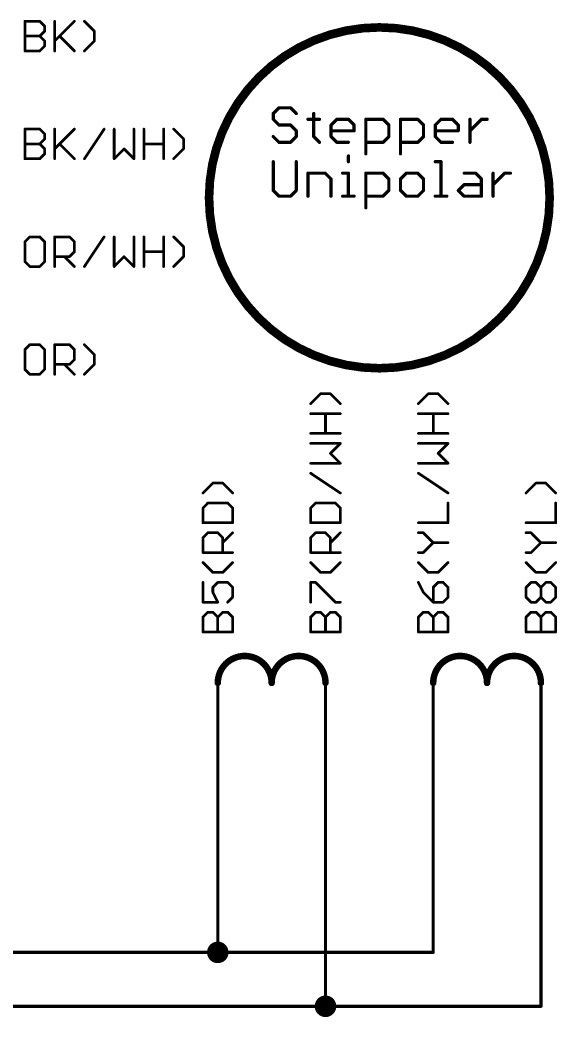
# Model space of a CAD drawing. Extents: x 0 to 387, y 0 to 260.
# Drawn here: x 219.27 to 244.6, y 113.79 to 160.78 of the extents above; entities that cross this region are included whole.
import ezdxf

# ---------------------------------------------------------------- set-up
doc = ezdxf.new("R2010")
doc.units = 0
for name, color, linetype in [('91', 94, 'CONTINUOUS'), ('94', 14, 'CONTINUOUS'), ('95', 251, 'CONTINUOUS')]:
    doc.layers.add(name, color=color, linetype=linetype)

msp = doc.modelspace()

# ---------------------------------------------------------------- linework, layer by layer
at = {"layer": '91', "const_width": 0.1524}
for points in [[(228.6, 127), (228.6, 116.84)], [(233.68, 127), (233.68, 114.3)], [(238.76, 127), (238.76, 116.84)], [(243.84, 127), (243.84, 114.3)], [(228.6, 116.84), (203.2, 116.84)], [(238.76, 116.84), (228.6, 116.84)], [(233.68, 114.3), (205.74, 114.3)], [(243.84, 114.3), (233.68, 114.3)]]:
    msp.add_lwpolyline(points, dxfattribs=at)
at = {"layer": '91'}
for points, const_width in [([(228.6381, 127, 1), (228.5619, 127)], 0.0762), ([(233.7181, 127, 1), (233.6419, 127)], 0.0762), ([(238.7981, 127, 1), (238.7219, 127)], 0.0762), ([(243.8781, 127, 1), (243.8019, 127)], 0.0762), ([(228.6, 116.586, 1), (228.6, 117.094, 1), (228.6, 116.586)], 0.508), ([(228.6, 116.8781, 1), (228.6, 116.8019)], 0.0762), ([(228.5619, 116.84, 1), (228.6381, 116.84)], 0.0762), ([(228.6, 116.8019, 1), (228.6, 116.8781)], 0.0762), ([(238.7219, 116.84, 1), (238.7981, 116.84)], 0.0762), ([(238.76, 116.8019, 1), (238.76, 116.8781)], 0.0762), ([(233.68, 114.046, 1), (233.68, 114.554, 1), (233.68, 114.046)], 0.508), ([(233.68, 114.3381, 1), (233.68, 114.2619)], 0.0762), ([(233.6419, 114.3, 1), (233.7181, 114.3)], 0.0762), ([(233.68, 114.2619, 1), (233.68, 114.3381)], 0.0762), ([(243.8019, 114.3, 1), (243.8781, 114.3)], 0.0762), ([(243.84, 114.2619, 1), (243.84, 114.3381)], 0.0762)]:
    msp.add_lwpolyline(points, format="xyb", dxfattribs=dict(at, const_width=const_width))
at = {"layer": '94'}
for points, const_width in [([(236.22, 144.3679, 1), (236.22, 160.4321, 1), (236.22, 144.3679)], 0.4064), ([(231.4874, 156.6813, 1), (231.4874, 156.6051)], 0.0762), ([(231.5143, 156.6162, 1), (231.4604, 156.6701)], 0.0762), ([(232.0566, 156.6701, 1), (232.0028, 156.6162)], 0.0762), ([(232.0297, 156.6051, 1), (232.0297, 156.6813)], 0.0762), ([(231.2543, 156.372, 1), (231.1781, 156.372)], 0.0762), ([(231.1893, 156.399, 1), (231.2431, 156.3451)], 0.0762), ([(231.2431, 156.1278, 1), (231.1893, 156.0739)], 0.0762), ([(231.1781, 156.1009, 1), (231.2543, 156.1009)], 0.0762), ([(232.2739, 156.3451, 1), (232.3278, 156.399)], 0.0762), ([(232.8534, 156.139, 1), (232.8534, 156.0628)], 0.0762), ([(233.1626, 156.372, 1), (233.0864, 156.372)], 0.0762), ([(233.3957, 156.0628, 1), (233.3957, 156.139)], 0.0762), ([(234.216, 156.139, 1), (234.216, 156.0628)], 0.0762), ([(234.2429, 156.0739, 1), (234.189, 156.1278)], 0.0762), ([(234.7852, 156.1278, 1), (234.7313, 156.0739)], 0.0762), ([(234.7583, 156.0628, 1), (234.7583, 156.139)], 0.0762), ([(235.582, 156.139, 1), (235.582, 156.0628)], 0.0762), ([(235.62, 156.1009, 1), (235.5439, 156.1009)], 0.0762), ([(236.4224, 156.1278, 1), (236.3685, 156.0739)], 0.0762), ([(236.3954, 156.0628, 1), (236.3954, 156.139)], 0.0762), ([(237.2572, 156.1009, 1), (237.181, 156.1009)], 0.0762), ([(237.2191, 156.139, 1), (237.2191, 156.0628)], 0.0762), ([(238.0595, 156.1278, 1), (238.0057, 156.0739)], 0.0762), ([(238.0326, 156.0628, 1), (238.0326, 156.139)], 0.0762), ([(239.1274, 156.139, 1), (239.1274, 156.0628)], 0.0762), ([(239.1544, 156.0739, 1), (239.1005, 156.1278)], 0.0762), ([(239.6967, 156.1278, 1), (239.6428, 156.0739)], 0.0762), ([(239.6698, 156.0628, 1), (239.6698, 156.139)], 0.0762), ([(240.5315, 156.1009, 1), (240.4553, 156.1009)], 0.0762), ([(241.0357, 156.139, 1), (241.0357, 156.0628)], 0.0762), ([(241.0627, 156.0739, 1), (241.0088, 156.1278)], 0.0762), ([(241.3069, 156.0628, 1), (241.3069, 156.139)], 0.0762), ([(231.4874, 155.8678, 1), (231.4874, 155.7916)], 0.0762), ([(231.4604, 155.8028, 1), (231.5143, 155.8566)], 0.0762), ([(232.0566, 155.8566, 1), (232.0028, 155.8028)], 0.0762), ([(232.0297, 155.7916, 1), (232.0297, 155.8678)], 0.0762), ([(232.339, 155.5585, 1), (232.2628, 155.5585)], 0.0762), ([(232.2739, 155.5316, 1), (232.3278, 155.5855)], 0.0762), ([(233.9829, 155.8297, 1), (233.9067, 155.8297)], 0.0762), ([(233.9448, 155.5966, 1), (233.9448, 155.5204)], 0.0762), ([(233.9179, 155.8566, 1), (233.9717, 155.8028)], 0.0762), ([(235.0676, 155.8297, 1), (234.9914, 155.8297)], 0.0762), ([(234.9914, 155.5585, 1), (235.0676, 155.5585)], 0.0762), ([(235.0025, 155.8028, 1), (235.0564, 155.8566)], 0.0762), ([(235.0295, 155.5204, 1), (235.0295, 155.5966)], 0.0762), ([(236.7047, 155.8297, 1), (236.6285, 155.8297)], 0.0762), ([(236.6397, 155.8028, 1), (236.6936, 155.8566)], 0.0762), ([(238.3419, 155.8297, 1), (238.2657, 155.8297)], 0.0762), ([(238.2768, 155.8028, 1), (238.3307, 155.8566)], 0.0762), ([(238.8944, 155.8297, 1), (238.8182, 155.8297)], 0.0762), ([(238.8293, 155.8566, 1), (238.8832, 155.8028)], 0.0762), ([(238.8563, 155.5966, 1), (238.8563, 155.5204)], 0.0762), ([(239.979, 155.8297, 1), (239.9028, 155.8297)], 0.0762), ([(239.9028, 155.5585, 1), (239.979, 155.5585)], 0.0762), ([(239.914, 155.8028, 1), (239.9679, 155.8566)], 0.0762), ([(239.9409, 155.5204, 1), (239.9409, 155.5966)], 0.0762), ([(240.4665, 155.5855, 1), (240.5204, 155.5316)], 0.0762), ([(231.2431, 155.3143, 1), (231.1893, 155.2604)], 0.0762), ([(231.4874, 155.0543, 1), (231.4874, 154.9781)], 0.0762), ([(231.4604, 154.9893, 1), (231.5143, 155.0431)], 0.0762), ([(232.0028, 155.0431, 1), (232.0566, 154.9893)], 0.0762), ([(232.0297, 154.9781, 1), (232.0297, 155.0543)], 0.0762), ([(232.2628, 155.2874, 1), (232.339, 155.2874)], 0.0762), ([(232.3278, 155.2604, 1), (232.2739, 155.3143)], 0.0762), ([(233.1515, 155.3143, 1), (233.0976, 155.2604)], 0.0762), ([(233.0864, 155.2874, 1), (233.1626, 155.2874)], 0.0762), ([(233.3687, 154.9893, 1), (233.4226, 155.0431)], 0.0762), ([(233.9717, 155.3143, 1), (233.9179, 155.2604)], 0.0762), ([(233.9067, 155.2874, 1), (233.9829, 155.2874)], 0.0762), ([(234.216, 155.0543, 1), (234.216, 154.9781)], 0.0762), ([(234.189, 154.9893, 1), (234.2429, 155.0431)], 0.0762), ([(234.7583, 154.9781, 1), (234.7583, 155.0543)], 0.0762), ([(235.582, 155.0543, 1), (235.582, 154.9781)], 0.0762), ([(236.3685, 155.0431, 1), (236.4224, 154.9893)], 0.0762), ([(236.3954, 154.9781, 1), (236.3954, 155.0543)], 0.0762), ([(236.6285, 155.2874, 1), (236.7047, 155.2874)], 0.0762), ([(236.6935, 155.2604, 1), (236.6397, 155.3143)], 0.0762), ([(237.2191, 155.0543, 1), (237.2191, 154.9781)], 0.0762), ([(238.0057, 155.0431, 1), (238.0595, 154.9893)], 0.0762), ([(238.0326, 154.9781, 1), (238.0326, 155.0543)], 0.0762), ([(238.2657, 155.2874, 1), (238.3419, 155.2874)], 0.0762), ([(238.3307, 155.2604, 1), (238.2768, 155.3143)], 0.0762), ([(238.8832, 155.3143, 1), (238.8293, 155.2604)], 0.0762), ([(238.8182, 155.2874, 1), (238.8944, 155.2874)], 0.0762), ([(239.1274, 155.0543, 1), (239.1274, 154.9781)], 0.0762), ([(239.1005, 154.9893, 1), (239.1544, 155.0431)], 0.0762), ([(239.6698, 154.9781, 1), (239.6698, 155.0543)], 0.0762), ([(240.4553, 155.0162, 1), (240.5315, 155.0162)], 0.0762), ([(231.2543, 154.1032, 1), (231.1781, 154.1032)], 0.0762), ([(232.339, 154.1032, 1), (232.2628, 154.1032)], 0.0762), ([(234.7998, 154.3744, 1), (234.7236, 154.3744)], 0.0762), ([(234.7236, 154.1032, 1), (234.7998, 154.1032)], 0.0762), ([(235.5439, 154.4739, 1), (235.62, 154.4739)], 0.0762), ([(237.181, 154.4739, 1), (237.2572, 154.4739)], 0.0762), ([(238.8563, 154.1413, 1), (238.8563, 154.0651)], 0.0762), ([(239.1655, 154.1032, 1), (239.0893, 154.1032)], 0.0762), ([(239.1274, 154.0651, 1), (239.1274, 154.1413)], 0.0762), ([(232.8915, 153.5609, 1), (232.8153, 153.5609)], 0.0762), ([(232.8534, 153.599, 1), (232.8534, 153.5228)], 0.0762), ([(233.6938, 153.5878, 1), (233.6399, 153.5339)], 0.0762), ([(233.6669, 153.5228, 1), (233.6669, 153.599)], 0.0762), ([(233.9761, 153.2897, 1), (233.8999, 153.2897)], 0.0762), ([(233.9111, 153.2628, 1), (233.965, 153.3166)], 0.0762), ([(234.4905, 153.599, 1), (234.4905, 153.5228)], 0.0762), ([(234.7998, 153.5609, 1), (234.7236, 153.5609)], 0.0762), ([(234.7617, 153.5228, 1), (234.7617, 153.599)], 0.0762), ([(235.582, 153.599, 1), (235.582, 153.5228)], 0.0762), ([(235.62, 153.5609, 1), (235.5439, 153.5609)], 0.0762), ([(236.4224, 153.5878, 1), (236.3685, 153.5339)], 0.0762), ([(236.3954, 153.5228, 1), (236.3954, 153.599)], 0.0762), ([(236.7047, 153.2897, 1), (236.6285, 153.2897)], 0.0762), ([(236.6397, 153.2628, 1), (236.6936, 153.3166)], 0.0762), ([(237.2572, 153.2897, 1), (237.181, 153.2897)], 0.0762), ([(237.1922, 153.3166, 1), (237.246, 153.2628)], 0.0762), ([(237.4903, 153.599, 1), (237.4903, 153.5228)], 0.0762), ([(237.5172, 153.5339, 1), (237.4633, 153.5878)], 0.0762), ([(238.0595, 153.5878, 1), (238.0057, 153.5339)], 0.0762), ([(238.0326, 153.5228, 1), (238.0326, 153.599)], 0.0762), ([(238.3419, 153.2897, 1), (238.2657, 153.2897)], 0.0762), ([(238.2768, 153.2628, 1), (238.3307, 153.3166)], 0.0762), ([(240.2189, 153.599, 1), (240.2189, 153.5228)], 0.0762), ([(240.7881, 153.5878, 1), (240.7343, 153.5339)], 0.0762), ([(240.7612, 153.5228, 1), (240.7612, 153.599)], 0.0762), ([(241.0705, 153.2897, 1), (240.9943, 153.2897)], 0.0762), ([(241.0054, 153.2628, 1), (241.0593, 153.3166)], 0.0762), ([(241.623, 153.5609, 1), (241.5468, 153.5609)], 0.0762), ([(242.1272, 153.599, 1), (242.1272, 153.5228)], 0.0762), ([(242.1541, 153.5339, 1), (242.1002, 153.5878)], 0.0762), ([(242.3984, 153.5228, 1), (242.3984, 153.599)], 0.0762), ([(231.2431, 152.7743, 1), (231.1893, 152.7204)], 0.0762), ([(231.1781, 152.7474, 1), (231.2543, 152.7474)], 0.0762), ([(232.2628, 152.7474, 1), (232.339, 152.7474)], 0.0762), ([(232.3278, 152.7204, 1), (232.2739, 152.7743)], 0.0762), ([(236.6285, 152.7474, 1), (236.7047, 152.7474)], 0.0762), ([(236.6935, 152.7204, 1), (236.6397, 152.7743)], 0.0762), ([(237.246, 152.7743, 1), (237.1922, 152.7204)], 0.0762), ([(237.181, 152.7474, 1), (237.2572, 152.7474)], 0.0762), ([(238.2657, 152.7474, 1), (238.3419, 152.7474)], 0.0762), ([(238.3307, 152.7204, 1), (238.2768, 152.7743)], 0.0762), ([(239.9746, 152.7743, 1), (239.9208, 152.7204)], 0.0762), ([(239.9208, 152.7743, 1), (239.9746, 152.7204)], 0.0762), ([(240.2189, 153.0566, 1), (240.2189, 152.9804)], 0.0762), ([(240.2458, 152.9916, 1), (240.1919, 153.0455)], 0.0762), ([(241.0324, 152.9804, 1), (241.0324, 153.0566)], 0.0762), ([(241.5579, 153.0455, 1), (241.6118, 152.9916)], 0.0762), ([(231.4874, 152.5143, 1), (231.4874, 152.4381)], 0.0762), ([(231.4604, 152.4493, 1), (231.5143, 152.5031)], 0.0762), ([(232.0028, 152.5031, 1), (232.0566, 152.4493)], 0.0762), ([(232.0297, 152.4381, 1), (232.0297, 152.5143)], 0.0762), ([(232.8153, 152.4762, 1), (232.8915, 152.4762)], 0.0762), ([(233.8999, 152.4762, 1), (233.9761, 152.4762)], 0.0762), ([(234.4905, 152.5143, 1), (234.4905, 152.4381)], 0.0762), ([(234.7236, 152.4762, 1), (234.7998, 152.4762)], 0.0762), ([(235.0328, 152.4381, 1), (235.0328, 152.5143)], 0.0762), ([(235.582, 152.5143, 1), (235.582, 152.4381)], 0.0762), ([(236.3685, 152.5031, 1), (236.4224, 152.4493)], 0.0762), ([(236.3954, 152.4381, 1), (236.3954, 152.5143)], 0.0762), ([(237.4903, 152.5143, 1), (237.4903, 152.4381)], 0.0762), ([(237.4633, 152.4493, 1), (237.5172, 152.5031)], 0.0762), ([(238.0057, 152.5031, 1), (238.0595, 152.4493)], 0.0762), ([(238.0326, 152.4381, 1), (238.0326, 152.5143)], 0.0762), ([(238.8563, 152.5143, 1), (238.8563, 152.4381)], 0.0762), ([(239.0893, 152.4762, 1), (239.1655, 152.4762)], 0.0762), ([(239.3986, 152.4381, 1), (239.3986, 152.5143)], 0.0762), ([(240.2189, 152.5143, 1), (240.2189, 152.4381)], 0.0762), ([(240.1919, 152.4493, 1), (240.2458, 152.5031)], 0.0762), ([(240.9943, 152.4762, 1), (241.0705, 152.4762)], 0.0762), ([(241.0324, 152.4381, 1), (241.0324, 152.5143)], 0.0762), ([(241.5468, 152.4762, 1), (241.623, 152.4762)], 0.0762), ([(235.5439, 151.9339, 1), (235.62, 151.9339)], 0.0762), ([(231.14, 129.54, 1), (228.6, 129.54)], 0.3048), ([(233.68, 129.54, 1), (231.14, 129.54)], 0.3048), ([(241.3, 129.54, 1), (238.76, 129.54)], 0.3048), ([(243.84, 129.54, 1), (241.3, 129.54)], 0.3048), ([(228.5238, 129.54, 1), (228.6762, 129.54)], 0.1524), ([(228.6381, 129.54, 1), (228.5619, 129.54)], 0.0762), ([(231.0638, 129.54, 1), (231.2162, 129.54)], 0.1524), ([(231.0638, 129.54, 1), (231.2162, 129.54)], 0.1524), ([(233.6038, 129.54, 1), (233.7562, 129.54)], 0.1524), ([(233.7181, 129.54, 1), (233.6419, 129.54)], 0.0762), ([(238.6838, 129.54, 1), (238.8362, 129.54)], 0.1524), ([(238.7981, 129.54, 1), (238.7219, 129.54)], 0.0762), ([(241.2238, 129.54, 1), (241.3762, 129.54)], 0.1524), ([(241.2238, 129.54, 1), (241.3762, 129.54)], 0.1524), ([(243.7638, 129.54, 1), (243.9162, 129.54)], 0.1524), ([(243.8781, 129.54, 1), (243.8019, 129.54)], 0.0762), ([(228.5619, 127, 1), (228.6381, 127)], 0.0762), ([(233.6419, 127, 1), (233.7181, 127)], 0.0762), ([(238.7219, 127, 1), (238.7981, 127)], 0.0762), ([(243.8019, 127, 1), (243.8781, 127)], 0.0762)]:
    msp.add_lwpolyline(points, format="xyb", dxfattribs=dict(at, const_width=const_width))
at = {"layer": '94', "const_width": 0.1524}
for points in [[(231.4874, 156.6432), (231.2162, 156.372)], [(232.0297, 156.6432), (231.4874, 156.6432)], [(232.3009, 156.372), (232.0297, 156.6432)], [(231.2162, 156.372), (231.2162, 156.1009)], [(231.2162, 156.1009), (231.4874, 155.8297)], [(232.8534, 156.1009), (233.3957, 156.1009)], [(233.1245, 156.372), (233.1245, 155.2874)], [(233.9448, 155.8297), (234.216, 156.1009)], [(234.216, 156.1009), (234.7583, 156.1009)], [(234.7583, 156.1009), (235.0295, 155.8297)], [(235.582, 154.4739), (235.582, 156.1009)], [(235.582, 156.1009), (236.3954, 156.1009)], [(236.3954, 156.1009), (236.6666, 155.8297)], [(237.2191, 154.4739), (237.2191, 156.1009)], [(237.2191, 156.1009), (238.0326, 156.1009)], [(238.0326, 156.1009), (238.3038, 155.8297)], [(238.8563, 155.8297), (239.1274, 156.1009)], [(239.1274, 156.1009), (239.6698, 156.1009)], [(239.6698, 156.1009), (239.9409, 155.8297)], [(240.4934, 155.0162), (240.4934, 156.1009)], [(240.4934, 155.5585), (241.0357, 156.1009)], [(241.0357, 156.1009), (241.3069, 156.1009)], [(231.4874, 155.8297), (232.0297, 155.8297)], [(232.0297, 155.8297), (232.3009, 155.5585)], [(232.3009, 155.5585), (232.3009, 155.2874)], [(233.9448, 155.2874), (233.9448, 155.8297)], [(235.0295, 155.5585), (233.9448, 155.5585)], [(235.0295, 155.8297), (235.0295, 155.5585)], [(236.6666, 155.8297), (236.6666, 155.2874)], [(238.3038, 155.8297), (238.3038, 155.2874)], [(238.8563, 155.2874), (238.8563, 155.8297)], [(239.9409, 155.5585), (238.8563, 155.5585)], [(239.9409, 155.8297), (239.9409, 155.5585)], [(231.4874, 155.0162), (231.2162, 155.2874)], [(232.0297, 155.0162), (231.4874, 155.0162)], [(232.3009, 155.2874), (232.0297, 155.0162)], [(233.1245, 155.2874), (233.3957, 155.0162)], [(234.216, 155.0162), (233.9448, 155.2874)], [(234.7583, 155.0162), (234.216, 155.0162)], [(236.3954, 155.0162), (235.582, 155.0162)], [(236.6666, 155.2874), (236.3954, 155.0162)], [(238.0326, 155.0162), (237.2191, 155.0162)], [(238.3038, 155.2874), (238.0326, 155.0162)], [(239.1274, 155.0162), (238.8563, 155.2874)], [(239.6698, 155.0162), (239.1274, 155.0162)], [(231.2162, 154.1032), (231.2162, 152.7474)], [(232.3009, 152.7474), (232.3009, 154.1032)], [(234.7617, 154.3744), (234.7617, 154.1032)], [(238.8563, 154.1032), (239.1274, 154.1032)], [(239.1274, 154.1032), (239.1274, 152.4762)], [(232.8534, 152.4762), (232.8534, 153.5609)], [(232.8534, 153.5609), (233.6669, 153.5609)], [(233.6669, 153.5609), (233.938, 153.2897)], [(233.938, 153.2897), (233.938, 152.4762)], [(234.4905, 153.5609), (234.7617, 153.5609)], [(234.7617, 153.5609), (234.7617, 152.4762)], [(235.582, 151.9339), (235.582, 153.5609)], [(235.582, 153.5609), (236.3954, 153.5609)], [(236.3954, 153.5609), (236.6666, 153.2897)], [(236.6666, 153.2897), (236.6666, 152.7474)], [(237.4903, 153.5609), (237.2191, 153.2897)], [(237.2191, 153.2897), (237.2191, 152.7474)], [(238.0326, 153.5609), (237.4903, 153.5609)], [(238.3038, 153.2897), (238.0326, 153.5609)], [(238.3038, 152.7474), (238.3038, 153.2897)], [(240.2189, 153.5609), (240.7612, 153.5609)], [(240.7612, 153.5609), (241.0324, 153.2897)], [(241.0324, 153.2897), (241.0324, 152.4762)], [(241.5849, 152.4762), (241.5849, 153.5609)], [(241.5849, 153.0185), (242.1272, 153.5609)], [(242.1272, 153.5609), (242.3984, 153.5609)], [(231.2162, 152.7474), (231.4874, 152.4762)], [(232.0297, 152.4762), (232.3009, 152.7474)], [(236.6666, 152.7474), (236.3954, 152.4762)], [(237.2191, 152.7474), (237.4903, 152.4762)], [(238.0326, 152.4762), (238.3038, 152.7474)], [(239.9477, 152.7474), (240.2189, 153.0185)], [(240.2189, 152.4762), (239.9477, 152.7474)], [(240.2189, 153.0185), (241.0324, 153.0185)], [(231.4874, 152.4762), (232.0297, 152.4762)], [(234.4905, 152.4762), (235.0328, 152.4762)], [(236.3954, 152.4762), (235.582, 152.4762)], [(237.4903, 152.4762), (238.0326, 152.4762)], [(238.8563, 152.4762), (239.3986, 152.4762)], [(241.0324, 152.4762), (240.2189, 152.4762)], [(228.6, 127), (228.6, 129.54)], [(233.68, 127), (233.68, 129.54)], [(238.76, 127), (238.76, 129.54)], [(243.84, 127), (243.84, 129.54)]]:
    msp.add_lwpolyline(points, dxfattribs=at)
at = {"layer": '95', "const_width": 0.127}
for points in [[(219.5024, 159.3215), (219.5024, 160.7197)], [(219.5024, 160.7197), (220.2015, 160.7197)], [(220.2015, 160.7197), (220.4345, 160.4867)], [(220.9057, 160.7197), (220.9057, 159.3215)], [(220.9057, 159.7876), (221.8378, 160.7197)], [(222.775, 160.2536), (222.3089, 160.7197)], [(220.4345, 160.2536), (220.2015, 160.0206)], [(220.4345, 160.4867), (220.4345, 160.2536)], [(222.775, 159.7876), (222.775, 160.2536)], [(219.5024, 160.0206), (220.2015, 160.0206)], [(220.2015, 160.0206), (220.4345, 159.7876)], [(220.4345, 159.7876), (220.4345, 159.5545)], [(221.1387, 160.0206), (221.8378, 159.3215)], [(222.3089, 159.3215), (222.775, 159.7876)], [(220.2015, 159.3215), (219.5024, 159.3215)], [(220.4345, 159.5545), (220.2015, 159.3215)], [(219.5024, 154.2415), (219.5024, 155.6397)], [(219.5024, 155.6397), (220.2015, 155.6397)], [(220.2015, 155.6397), (220.4345, 155.4067)], [(220.9057, 155.6397), (220.9057, 154.2415)], [(220.9057, 154.7076), (221.8378, 155.6397)], [(222.3089, 154.2415), (223.2411, 155.6397)], [(223.7122, 155.6397), (223.7122, 154.2415)], [(224.6443, 154.2415), (224.6443, 155.6397)], [(225.1155, 154.2415), (225.1155, 155.6397)], [(226.0476, 155.6397), (226.0476, 154.2415)], [(226.9848, 155.1736), (226.5188, 155.6397)], [(220.4345, 155.1736), (220.2015, 154.9406)], [(220.4345, 155.4067), (220.4345, 155.1736)], [(226.9848, 154.7076), (226.9848, 155.1736)], [(219.5024, 154.9406), (220.2015, 154.9406)], [(220.2015, 154.9406), (220.4345, 154.7076)], [(220.4345, 154.7076), (220.4345, 154.4745)], [(221.1387, 154.9406), (221.8378, 154.2415)], [(223.7122, 154.2415), (224.1783, 154.7076)], [(224.1783, 154.7076), (224.6443, 154.2415)], [(225.1155, 154.9406), (226.0476, 154.9406)], [(226.5188, 154.2415), (226.9848, 154.7076)], [(220.2015, 154.2415), (219.5024, 154.2415)], [(220.4345, 154.4745), (220.2015, 154.2415)], [(219.7354, 150.5597), (219.5024, 150.3267)], [(219.5024, 150.3267), (219.5024, 149.3945)], [(220.2015, 150.5597), (219.7354, 150.5597)], [(220.4345, 150.3267), (220.2015, 150.5597)], [(220.4345, 149.3945), (220.4345, 150.3267)], [(220.9057, 149.1615), (220.9057, 150.5597)], [(220.9057, 150.5597), (221.6048, 150.5597)], [(221.6048, 150.5597), (221.8378, 150.3267)], [(221.8378, 150.3267), (221.8378, 149.8606)], [(222.3089, 149.1615), (223.2411, 150.5597)], [(223.7122, 150.5597), (223.7122, 149.1615)], [(224.6443, 149.1615), (224.6443, 150.5597)], [(225.1155, 149.1615), (225.1155, 150.5597)], [(226.0476, 150.5597), (226.0476, 149.1615)], [(226.9848, 150.0936), (226.5188, 150.5597)], [(221.8378, 149.8606), (221.6048, 149.6276)], [(225.1155, 149.8606), (226.0476, 149.8606)], [(226.9848, 149.6276), (226.9848, 150.0936)], [(219.5024, 149.3945), (219.7354, 149.1615)], [(220.2015, 149.1615), (220.4345, 149.3945)], [(221.6048, 149.6276), (220.9057, 149.6276)], [(221.3717, 149.6276), (221.8378, 149.1615)], [(223.7122, 149.1615), (224.1783, 149.6276)], [(224.1783, 149.6276), (224.6443, 149.1615)], [(226.5188, 149.1615), (226.9848, 149.6276)], [(219.7354, 149.1615), (220.2015, 149.1615)], [(219.7354, 145.4797), (219.5024, 145.2467)], [(219.5024, 145.2467), (219.5024, 144.3145)], [(220.2015, 145.4797), (219.7354, 145.4797)], [(220.4345, 145.2467), (220.2015, 145.4797)], [(220.4345, 144.3145), (220.4345, 145.2467)], [(220.9057, 144.0815), (220.9057, 145.4797)], [(220.9057, 145.4797), (221.6048, 145.4797)], [(221.6048, 145.4797), (221.8378, 145.2467)], [(221.8378, 145.2467), (221.8378, 144.7806)], [(222.775, 145.0136), (222.3089, 145.4797)], [(221.8378, 144.7806), (221.6048, 144.5476)], [(222.775, 144.5476), (222.775, 145.0136)], [(219.5024, 144.3145), (219.7354, 144.0815)], [(220.2015, 144.0815), (220.4345, 144.3145)], [(221.6048, 144.5476), (220.9057, 144.5476)], [(221.3717, 144.5476), (221.8378, 144.0815)], [(222.3089, 144.0815), (222.775, 144.5476)], [(219.7354, 144.0815), (220.2015, 144.0815)], [(233.4464, 143.1648), (232.9803, 142.6988)], [(233.9124, 143.1648), (233.4464, 143.1648)], [(234.3785, 142.6988), (233.9124, 143.1648)], [(238.5264, 143.1648), (238.0603, 142.6988)], [(238.9924, 143.1648), (238.5264, 143.1648)], [(239.4585, 142.6988), (238.9924, 143.1648)], [(232.9803, 142.2276), (234.3785, 142.2276)], [(233.6794, 141.2955), (233.6794, 142.2276)], [(238.0603, 142.2276), (239.4585, 142.2276)], [(238.7594, 141.2955), (238.7594, 142.2276)], [(234.3785, 141.2955), (232.9803, 141.2955)], [(239.4585, 141.2955), (238.0603, 141.2955)], [(234.3785, 140.8243), (232.9803, 140.8243)], [(233.9124, 140.3583), (234.3785, 140.8243)], [(239.4585, 140.8243), (238.0603, 140.8243)], [(238.9924, 140.3583), (239.4585, 140.8243)], [(234.3785, 139.8922), (233.9124, 140.3583)], [(239.4585, 139.8922), (238.9924, 140.3583)], [(232.9803, 139.8922), (234.3785, 139.8922)], [(238.0603, 139.8922), (239.4585, 139.8922)], [(234.3785, 138.4889), (232.9803, 139.4211)], [(239.4585, 138.4889), (238.0603, 139.4211)], [(228.3664, 138.955), (227.9003, 138.4889)], [(228.8324, 138.955), (228.3664, 138.955)], [(229.2985, 138.4889), (228.8324, 138.955)], [(243.6064, 138.955), (243.1403, 138.4889)], [(244.0724, 138.955), (243.6064, 138.955)], [(244.5385, 138.4889), (244.0724, 138.955)], [(228.1333, 138.0178), (227.9003, 137.7848)], [(227.9003, 137.7848), (227.9003, 137.0857)], [(229.0655, 138.0178), (228.1333, 138.0178)], [(229.2985, 137.7848), (229.0655, 138.0178)], [(229.2985, 137.0857), (229.2985, 137.7848)], [(233.2133, 138.0178), (232.9803, 137.7848)], [(232.9803, 137.7848), (232.9803, 137.0857)], [(234.1455, 138.0178), (233.2133, 138.0178)], [(234.3785, 137.7848), (234.1455, 138.0178)], [(234.3785, 137.0857), (234.3785, 137.7848)], [(239.4585, 137.0857), (239.4585, 138.0178)], [(244.5385, 137.0857), (244.5385, 138.0178)], [(227.9003, 137.0857), (229.2985, 137.0857)], [(232.9803, 137.0857), (234.3785, 137.0857)], [(238.0603, 137.0857), (239.4585, 137.0857)], [(243.1403, 137.0857), (244.5385, 137.0857)], [(227.9003, 136.3815), (228.1333, 136.6145)], [(227.9003, 135.6824), (227.9003, 136.3815)], [(228.1333, 136.6145), (228.5994, 136.6145)], [(228.5994, 136.6145), (228.8324, 136.3815)], [(228.8324, 136.1484), (229.2985, 136.6145)], [(228.8324, 136.3815), (228.8324, 135.6824)], [(232.9803, 136.3815), (233.2133, 136.6145)], [(232.9803, 135.6824), (232.9803, 136.3815)], [(233.2133, 136.6145), (233.6794, 136.6145)], [(233.6794, 136.6145), (233.9124, 136.3815)], [(233.9124, 136.1484), (234.3785, 136.6145)], [(233.9124, 136.3815), (233.9124, 135.6824)], [(238.2933, 136.6145), (238.0603, 136.6145)], [(238.7594, 136.1484), (238.2933, 136.6145)], [(243.3733, 136.6145), (243.1403, 136.6145)], [(243.8394, 136.1484), (243.3733, 136.6145)], [(238.2933, 135.6824), (238.7594, 136.1484)], [(238.7594, 136.1484), (239.4585, 136.1484)], [(243.3733, 135.6824), (243.8394, 136.1484)], [(243.8394, 136.1484), (244.5385, 136.1484)], [(229.2985, 135.6824), (227.9003, 135.6824)], [(234.3785, 135.6824), (232.9803, 135.6824)], [(238.0603, 135.6824), (238.2933, 135.6824)], [(243.1403, 135.6824), (243.3733, 135.6824)], [(228.3664, 134.7469), (227.9003, 135.2129)], [(229.2985, 135.2129), (228.8324, 134.7469)], [(233.4464, 134.7469), (232.9803, 135.2129)], [(234.3785, 135.2129), (233.9124, 134.7469)], [(238.5264, 134.7469), (238.0603, 135.2129)], [(239.4585, 135.2129), (238.9924, 134.7469)], [(243.6064, 134.7469), (243.1403, 135.2129)], [(244.5385, 135.2129), (244.0724, 134.7469)], [(228.8324, 134.7469), (228.3664, 134.7469)], [(233.9124, 134.7469), (233.4464, 134.7469)], [(238.9924, 134.7469), (238.5264, 134.7469)], [(244.0724, 134.7469), (243.6064, 134.7469)], [(227.9003, 134.2757), (227.9003, 133.3436)], [(228.3664, 134.0427), (228.5994, 134.2757)], [(228.3664, 133.8096), (228.3664, 134.0427)], [(228.5994, 134.2757), (229.0655, 134.2757)], [(229.0655, 134.2757), (229.2985, 134.0427)], [(229.2985, 134.0427), (229.2985, 133.5766)], [(232.9803, 133.3436), (232.9803, 134.2757)], [(232.9803, 134.2757), (233.2133, 134.2757)], [(233.2133, 134.2757), (234.1455, 133.3436)], [(238.0603, 134.2757), (238.2933, 133.8096)], [(238.9924, 134.2757), (238.7594, 134.0427)], [(238.7594, 134.0427), (238.7594, 133.3436)], [(239.2255, 134.2757), (238.9924, 134.2757)], [(239.4585, 134.0427), (239.2255, 134.2757)], [(239.4585, 133.5766), (239.4585, 134.0427)], [(243.1403, 134.0427), (243.3733, 134.2757)], [(243.1403, 133.5766), (243.1403, 134.0427)], [(243.3733, 134.2757), (243.6064, 134.2757)], [(243.6064, 134.2757), (243.8394, 134.0427)], [(243.8394, 134.0427), (244.0724, 134.2757)], [(243.8394, 133.5766), (243.8394, 134.0427)], [(244.0724, 134.2757), (244.3055, 134.2757)], [(244.3055, 134.2757), (244.5385, 134.0427)], [(244.5385, 134.0427), (244.5385, 133.5766)], [(228.5994, 133.3436), (228.3664, 133.8096)], [(229.2985, 133.5766), (229.0655, 133.3436)], [(238.2933, 133.8096), (238.7594, 133.3436)], [(239.2255, 133.3436), (239.4585, 133.5766)], [(243.3733, 133.3436), (243.1403, 133.5766)], [(243.8394, 133.5766), (243.6064, 133.3436)], [(244.0724, 133.3436), (243.8394, 133.5766)], [(244.5385, 133.5766), (244.3055, 133.3436)], [(227.9003, 133.3436), (228.5994, 133.3436)], [(234.1455, 133.3436), (234.3785, 133.3436)], [(238.7594, 133.3436), (239.2255, 133.3436)], [(243.6064, 133.3436), (243.3733, 133.3436)], [(244.3055, 133.3436), (244.0724, 133.3436)], [(227.9003, 132.6394), (228.1333, 132.8724)], [(227.9003, 131.9403), (227.9003, 132.6394)], [(228.1333, 132.8724), (228.3664, 132.8724)], [(228.3664, 132.8724), (228.5994, 132.6394)], [(228.5994, 132.6394), (228.8324, 132.8724)], [(228.5994, 131.9403), (228.5994, 132.6394)], [(228.8324, 132.8724), (229.0655, 132.8724)], [(229.0655, 132.8724), (229.2985, 132.6394)], [(229.2985, 132.6394), (229.2985, 131.9403)], [(232.9803, 132.6394), (233.2133, 132.8724)], [(232.9803, 131.9403), (232.9803, 132.6394)], [(233.2133, 132.8724), (233.4464, 132.8724)], [(233.4464, 132.8724), (233.6794, 132.6394)], [(233.6794, 132.6394), (233.9124, 132.8724)], [(233.6794, 131.9403), (233.6794, 132.6394)], [(233.9124, 132.8724), (234.1455, 132.8724)], [(234.1455, 132.8724), (234.3785, 132.6394)], [(234.3785, 132.6394), (234.3785, 131.9403)], [(238.0603, 132.6394), (238.2933, 132.8724)], [(238.0603, 131.9403), (238.0603, 132.6394)], [(238.2933, 132.8724), (238.5264, 132.8724)], [(238.5264, 132.8724), (238.7594, 132.6394)], [(238.7594, 132.6394), (238.9924, 132.8724)], [(238.7594, 131.9403), (238.7594, 132.6394)], [(238.9924, 132.8724), (239.2255, 132.8724)], [(239.2255, 132.8724), (239.4585, 132.6394)], [(239.4585, 132.6394), (239.4585, 131.9403)], [(243.1403, 132.6394), (243.3733, 132.8724)], [(243.1403, 131.9403), (243.1403, 132.6394)], [(243.3733, 132.8724), (243.6064, 132.8724)], [(243.6064, 132.8724), (243.8394, 132.6394)], [(243.8394, 132.6394), (244.0724, 132.8724)], [(243.8394, 131.9403), (243.8394, 132.6394)], [(244.0724, 132.8724), (244.3055, 132.8724)], [(244.3055, 132.8724), (244.5385, 132.6394)], [(244.5385, 132.6394), (244.5385, 131.9403)], [(229.2985, 131.9403), (227.9003, 131.9403)], [(234.3785, 131.9403), (232.9803, 131.9403)], [(239.4585, 131.9403), (238.0603, 131.9403)], [(244.5385, 131.9403), (243.1403, 131.9403)]]:
    msp.add_lwpolyline(points, dxfattribs=at)
at = {"layer": '95', "const_width": 0.0635}
for points in [[(219.5341, 160.7197, 1), (219.4706, 160.7197)], [(219.5024, 160.7514, 1), (219.5024, 160.6879)], [(220.2239, 160.7421, 1), (220.179, 160.6972)], [(220.2015, 160.6879, 1), (220.2015, 160.7514)], [(220.9374, 160.7197, 1), (220.8739, 160.7197)], [(221.8602, 160.6972, 1), (221.8153, 160.7421)], [(222.3314, 160.7421, 1), (222.2865, 160.6972)], [(220.4663, 160.4867, 1), (220.4028, 160.4867)], [(220.4028, 160.2536, 1), (220.4663, 160.2536)], [(220.4121, 160.4642, 1), (220.457, 160.5091)], [(220.457, 160.2312, 1), (220.4121, 160.2761)], [(222.8067, 160.2536, 1), (222.7432, 160.2536)], [(222.7525, 160.2312, 1), (222.7974, 160.2761)], [(219.5024, 160.0523, 1), (219.5024, 159.9888)], [(220.2239, 160.043, 1), (220.179, 159.9981)], [(220.179, 160.043, 1), (220.2239, 159.9981)], [(220.2015, 159.9888, 1), (220.2015, 160.0523)], [(220.4663, 159.7876, 1), (220.4028, 159.7876)], [(220.4121, 159.7651, 1), (220.457, 159.81)], [(220.8832, 159.81, 1), (220.9281, 159.7651)], [(221.1611, 160.043, 1), (221.1162, 159.9981)], [(222.7432, 159.7876, 1), (222.8067, 159.7876)], [(222.7974, 159.7651, 1), (222.7525, 159.81)], [(219.5024, 159.3533, 1), (219.5024, 159.2898)], [(219.4706, 159.3215, 1), (219.5341, 159.3215)], [(220.179, 159.344, 1), (220.2239, 159.299)], [(220.2015, 159.2898, 1), (220.2015, 159.3533)], [(220.4028, 159.5545, 1), (220.4663, 159.5545)], [(220.457, 159.5321, 1), (220.4121, 159.577)], [(220.8739, 159.3215, 1), (220.9374, 159.3215)], [(221.8153, 159.299, 1), (221.8602, 159.344)], [(222.2865, 159.344, 1), (222.3314, 159.299)], [(219.5341, 155.6397, 1), (219.4706, 155.6397)], [(219.5024, 155.6714, 1), (219.5024, 155.6079)], [(220.2239, 155.6621, 1), (220.179, 155.6172)], [(220.2015, 155.6079, 1), (220.2015, 155.6714)], [(220.9374, 155.6397, 1), (220.8739, 155.6397)], [(221.8602, 155.6172, 1), (221.8153, 155.6621)], [(223.2675, 155.6221, 1), (223.2146, 155.6573)], [(223.744, 155.6397, 1), (223.6805, 155.6397)], [(224.6761, 155.6397, 1), (224.6126, 155.6397)], [(225.1472, 155.6397, 1), (225.0837, 155.6397)], [(226.0794, 155.6397, 1), (226.0159, 155.6397)], [(226.5412, 155.6621, 1), (226.4963, 155.6172)], [(220.4663, 155.4067, 1), (220.4028, 155.4067)], [(220.4028, 155.1736, 1), (220.4663, 155.1736)], [(220.4121, 155.3842, 1), (220.457, 155.4291)], [(220.457, 155.1512, 1), (220.4121, 155.1961)], [(227.0166, 155.1736, 1), (226.9531, 155.1736)], [(226.9624, 155.1512, 1), (227.0073, 155.1961)], [(219.5024, 154.9723, 1), (219.5024, 154.9088)], [(220.2239, 154.963, 1), (220.179, 154.9181)], [(220.179, 154.963, 1), (220.2239, 154.9181)], [(220.2015, 154.9088, 1), (220.2015, 154.9723)], [(220.4663, 154.7076, 1), (220.4028, 154.7076)], [(220.4121, 154.6851, 1), (220.457, 154.73)], [(220.8832, 154.73, 1), (220.9281, 154.6851)], [(221.1611, 154.963, 1), (221.1162, 154.9181)], [(224.2007, 154.73, 1), (224.1558, 154.6851)], [(224.2007, 154.6851, 1), (224.1558, 154.73)], [(225.1155, 154.9723, 1), (225.1155, 154.9088)], [(226.0476, 154.9088, 1), (226.0476, 154.9723)], [(226.9531, 154.7076, 1), (227.0166, 154.7076)], [(227.0073, 154.6851, 1), (226.9624, 154.73)], [(219.4706, 154.2415, 1), (219.5341, 154.2415)], [(219.5024, 154.2732, 1), (219.5024, 154.2098)], [(220.179, 154.264, 1), (220.2239, 154.219)], [(220.2015, 154.2098, 1), (220.2015, 154.2732)], [(220.4028, 154.4745, 1), (220.4663, 154.4745)], [(220.457, 154.4521, 1), (220.4121, 154.497)], [(220.8739, 154.2415, 1), (220.9374, 154.2415)], [(221.8153, 154.219, 1), (221.8602, 154.264)], [(222.2825, 154.2591, 1), (222.3353, 154.2239)], [(223.6898, 154.264, 1), (223.7347, 154.219)], [(223.6805, 154.2415, 1), (223.744, 154.2415)], [(224.6126, 154.2415, 1), (224.6761, 154.2415)], [(224.6219, 154.219, 1), (224.6668, 154.264)], [(225.0837, 154.2415, 1), (225.1472, 154.2415)], [(226.0159, 154.2415, 1), (226.0794, 154.2415)], [(226.4963, 154.264, 1), (226.5412, 154.219)], [(219.5341, 150.3267, 1), (219.4706, 150.3267)], [(219.4799, 150.3491, 1), (219.5248, 150.3042)], [(219.7354, 150.5914, 1), (219.7354, 150.5279)], [(219.7579, 150.5372, 1), (219.713, 150.5821)], [(220.2239, 150.5821, 1), (220.179, 150.5372)], [(220.2015, 150.5279, 1), (220.2015, 150.5914)], [(220.4663, 150.3267, 1), (220.4028, 150.3267)], [(220.4121, 150.3042, 1), (220.457, 150.3491)], [(220.9374, 150.5597, 1), (220.8739, 150.5597)], [(220.9057, 150.5914, 1), (220.9057, 150.5279)], [(221.6272, 150.5821, 1), (221.5823, 150.5372)], [(221.6048, 150.5279, 1), (221.6048, 150.5914)], [(221.8695, 150.3267, 1), (221.806, 150.3267)], [(221.8153, 150.3042, 1), (221.8602, 150.3491)], [(223.2675, 150.5421, 1), (223.2146, 150.5773)], [(223.744, 150.5597, 1), (223.6805, 150.5597)], [(224.6761, 150.5597, 1), (224.6126, 150.5597)], [(225.1472, 150.5597, 1), (225.0837, 150.5597)], [(226.0794, 150.5597, 1), (226.0159, 150.5597)], [(226.5412, 150.5821, 1), (226.4963, 150.5372)], [(221.8602, 149.8381, 1), (221.8153, 149.883)], [(225.1155, 149.8923, 1), (225.1155, 149.8288)], [(226.0476, 149.8288, 1), (226.0476, 149.8923)], [(227.0166, 150.0936, 1), (226.9531, 150.0936)], [(226.9624, 150.0712, 1), (227.0073, 150.1161)], [(219.5248, 149.417, 1), (219.4799, 149.3721)], [(220.457, 149.3721, 1), (220.4121, 149.417)], [(220.9057, 149.6593, 1), (220.9057, 149.5958)], [(221.3942, 149.65, 1), (221.3493, 149.6051)], [(221.5823, 149.65, 1), (221.6272, 149.6051)], [(221.6048, 149.5958, 1), (221.6048, 149.6593)], [(221.806, 149.8606, 1), (221.8695, 149.8606)], [(224.2007, 149.65, 1), (224.1558, 149.6051)], [(224.2007, 149.6051, 1), (224.1558, 149.65)], [(226.9531, 149.6276, 1), (227.0166, 149.6276)], [(227.0073, 149.6051, 1), (226.9624, 149.65)], [(219.4706, 149.3945, 1), (219.5341, 149.3945)], [(219.7354, 149.1933, 1), (219.7354, 149.1298)], [(219.713, 149.139, 1), (219.7579, 149.184)], [(220.179, 149.184, 1), (220.2239, 149.139)], [(220.2015, 149.1298, 1), (220.2015, 149.1933)], [(220.4028, 149.3945, 1), (220.4663, 149.3945)], [(220.8739, 149.1615, 1), (220.9374, 149.1615)], [(221.8153, 149.139, 1), (221.8602, 149.184)], [(222.2825, 149.1791, 1), (222.3353, 149.1439)], [(223.6898, 149.184, 1), (223.7347, 149.139)], [(223.6805, 149.1615, 1), (223.744, 149.1615)], [(224.6126, 149.1615, 1), (224.6761, 149.1615)], [(224.6219, 149.139, 1), (224.6668, 149.184)], [(225.0837, 149.1615, 1), (225.1472, 149.1615)], [(226.0159, 149.1615, 1), (226.0794, 149.1615)], [(226.4963, 149.184, 1), (226.5412, 149.139)], [(219.5341, 145.2467, 1), (219.4706, 145.2467)], [(219.4799, 145.2691, 1), (219.5248, 145.2242)], [(219.7354, 145.5114, 1), (219.7354, 145.4479)], [(219.7579, 145.4572, 1), (219.713, 145.5021)], [(220.2239, 145.5021, 1), (220.179, 145.4572)], [(220.2015, 145.4479, 1), (220.2015, 145.5114)], [(220.4663, 145.2467, 1), (220.4028, 145.2467)], [(220.4121, 145.2242, 1), (220.457, 145.2691)], [(220.9374, 145.4797, 1), (220.8739, 145.4797)], [(220.9057, 145.5114, 1), (220.9057, 145.4479)], [(221.6272, 145.5021, 1), (221.5823, 145.4572)], [(221.6048, 145.4479, 1), (221.6048, 145.5114)], [(221.8695, 145.2467, 1), (221.806, 145.2467)], [(221.8153, 145.2242, 1), (221.8602, 145.2691)], [(222.3314, 145.5021, 1), (222.2865, 145.4572)], [(221.806, 144.7806, 1), (221.8695, 144.7806)], [(221.8602, 144.7581, 1), (221.8153, 144.803)], [(222.8067, 145.0136, 1), (222.7432, 145.0136)], [(222.7525, 144.9912, 1), (222.7974, 145.0361)], [(219.5248, 144.337, 1), (219.4799, 144.2921)], [(219.4706, 144.3145, 1), (219.5341, 144.3145)], [(220.4028, 144.3145, 1), (220.4663, 144.3145)], [(220.457, 144.2921, 1), (220.4121, 144.337)], [(220.9057, 144.5793, 1), (220.9057, 144.5158)], [(221.3942, 144.57, 1), (221.3493, 144.5251)], [(221.5823, 144.57, 1), (221.6272, 144.5251)], [(221.6048, 144.5158, 1), (221.6048, 144.5793)], [(222.7432, 144.5476, 1), (222.8067, 144.5476)], [(222.7974, 144.5251, 1), (222.7525, 144.57)], [(219.7354, 144.1132, 1), (219.7354, 144.0498)], [(219.713, 144.059, 1), (219.7579, 144.104)], [(220.179, 144.104, 1), (220.2239, 144.059)], [(220.2015, 144.0498, 1), (220.2015, 144.1132)], [(220.8739, 144.0815, 1), (220.9374, 144.0815)], [(221.8153, 144.059, 1), (221.8602, 144.104)], [(222.2865, 144.104, 1), (222.3314, 144.059)], [(233.4464, 143.1966, 1), (233.4464, 143.1331)], [(233.4688, 143.1424, 1), (233.4239, 143.1873)], [(233.9349, 143.1873, 1), (233.89, 143.1424)], [(233.9124, 143.1331, 1), (233.9124, 143.1966)], [(238.5264, 143.1966, 1), (238.5264, 143.1331)], [(238.5488, 143.1424, 1), (238.5039, 143.1873)], [(239.0149, 143.1873, 1), (238.97, 143.1424)], [(238.9924, 143.1331, 1), (238.9924, 143.1966)], [(232.9579, 142.7212, 1), (233.0028, 142.6763)], [(234.356, 142.6763, 1), (234.401, 142.7212)], [(238.0379, 142.7212, 1), (238.0828, 142.6763)], [(239.436, 142.6763, 1), (239.481, 142.7212)], [(232.9803, 142.2594, 1), (232.9803, 142.1959)], [(233.7112, 142.2276, 1), (233.6477, 142.2276)], [(234.3785, 142.1959, 1), (234.3785, 142.2594)], [(238.0603, 142.2594, 1), (238.0603, 142.1959)], [(238.7912, 142.2276, 1), (238.7277, 142.2276)], [(239.4585, 142.1959, 1), (239.4585, 142.2594)], [(232.9803, 141.3272, 1), (232.9803, 141.2637)], [(233.6477, 141.2955, 1), (233.7112, 141.2955)], [(234.3785, 141.2637, 1), (234.3785, 141.3272)], [(238.0603, 141.3272, 1), (238.0603, 141.2637)], [(238.7277, 141.2955, 1), (238.7912, 141.2955)], [(239.4585, 141.2637, 1), (239.4585, 141.3272)], [(232.9803, 140.8561, 1), (232.9803, 140.7926)], [(234.401, 140.8019, 1), (234.356, 140.8468)], [(234.3785, 140.7926, 1), (234.3785, 140.8561)], [(238.0603, 140.8561, 1), (238.0603, 140.7926)], [(239.481, 140.8019, 1), (239.436, 140.8468)], [(239.4585, 140.7926, 1), (239.4585, 140.8561)], [(233.9349, 140.3807, 1), (233.89, 140.3358)], [(233.89, 140.3807, 1), (233.9349, 140.3358)], [(239.0149, 140.3807, 1), (238.97, 140.3358)], [(238.97, 140.3807, 1), (239.0149, 140.3358)], [(232.9803, 139.924, 1), (232.9803, 139.8605)], [(234.356, 139.8698, 1), (234.401, 139.9147)], [(234.3785, 139.8605, 1), (234.3785, 139.924)], [(238.0603, 139.924, 1), (238.0603, 139.8605)], [(239.436, 139.8698, 1), (239.481, 139.9147)], [(239.4585, 139.8605, 1), (239.4585, 139.924)], [(232.9979, 139.4475, 1), (232.9627, 139.3946)], [(238.0779, 139.4475, 1), (238.0427, 139.3946)], [(228.3664, 138.9867, 1), (228.3664, 138.9232)], [(228.3888, 138.9325, 1), (228.3439, 138.9774)], [(228.8549, 138.9774, 1), (228.81, 138.9325)], [(228.8324, 138.9232, 1), (228.8324, 138.9867)], [(243.6064, 138.9867, 1), (243.6064, 138.9232)], [(243.6288, 138.9325, 1), (243.5839, 138.9774)], [(244.0949, 138.9774, 1), (244.05, 138.9325)], [(244.0724, 138.9232, 1), (244.0724, 138.9867)], [(227.8779, 138.5114, 1), (227.9228, 138.4665)], [(229.276, 138.4665, 1), (229.321, 138.5114)], [(234.3609, 138.4625, 1), (234.3961, 138.5153)], [(239.4409, 138.4625, 1), (239.4761, 138.5153)], [(243.1179, 138.5114, 1), (243.1628, 138.4665)], [(244.516, 138.4665, 1), (244.561, 138.5114)], [(227.9321, 137.7848, 1), (227.8686, 137.7848)], [(227.8779, 137.8072, 1), (227.9228, 137.7623)], [(228.1333, 138.0495, 1), (228.1333, 137.986)], [(228.1558, 137.9953, 1), (228.1109, 138.0402)], [(229.0879, 138.0402, 1), (229.043, 137.9953)], [(229.0655, 137.986, 1), (229.0655, 138.0495)], [(229.3303, 137.7848, 1), (229.2668, 137.7848)], [(229.276, 137.7623, 1), (229.321, 137.8072)], [(233.0121, 137.7848, 1), (232.9486, 137.7848)], [(232.9579, 137.8072, 1), (233.0028, 137.7623)], [(233.2133, 138.0495, 1), (233.2133, 137.986)], [(233.2358, 137.9953, 1), (233.1909, 138.0402)], [(234.1679, 138.0402, 1), (234.123, 137.9953)], [(234.1455, 137.986, 1), (234.1455, 138.0495)], [(234.4102, 137.7848, 1), (234.3468, 137.7848)], [(234.356, 137.7623, 1), (234.401, 137.8072)], [(239.4903, 138.0178, 1), (239.4268, 138.0178)], [(244.5702, 138.0178, 1), (244.5068, 138.0178)], [(227.9003, 137.1174, 1), (227.9003, 137.0539)], [(227.8686, 137.0857, 1), (227.9321, 137.0857)], [(229.2668, 137.0857, 1), (229.3303, 137.0857)], [(229.2985, 137.0539, 1), (229.2985, 137.1174)], [(232.9803, 137.1174, 1), (232.9803, 137.0539)], [(232.9486, 137.0857, 1), (233.0121, 137.0857)], [(234.3468, 137.0857, 1), (234.4102, 137.0857)], [(234.3785, 137.0539, 1), (234.3785, 137.1174)], [(238.0603, 137.1174, 1), (238.0603, 137.0539)], [(239.4268, 137.0857, 1), (239.4903, 137.0857)], [(239.4585, 137.0539, 1), (239.4585, 137.1174)], [(243.1403, 137.1174, 1), (243.1403, 137.0539)], [(244.5068, 137.0857, 1), (244.5702, 137.0857)], [(244.5385, 137.0539, 1), (244.5385, 137.1174)], [(227.9321, 136.3815, 1), (227.8686, 136.3815)], [(227.8779, 136.4039, 1), (227.9228, 136.359)], [(228.1333, 136.6463, 1), (228.1333, 136.5828)], [(228.1558, 136.5921, 1), (228.1109, 136.637)], [(228.6219, 136.637, 1), (228.577, 136.5921)], [(228.5994, 136.5828, 1), (228.5994, 136.6463)], [(228.8642, 136.3815, 1), (228.8007, 136.3815)], [(228.81, 136.359, 1), (228.8549, 136.4039)], [(229.321, 136.5921, 1), (229.276, 136.637)], [(233.0121, 136.3815, 1), (232.9486, 136.3815)], [(232.9579, 136.4039, 1), (233.0028, 136.359)], [(233.2133, 136.6463, 1), (233.2133, 136.5828)], [(233.2358, 136.5921, 1), (233.1909, 136.637)], [(233.7019, 136.637, 1), (233.657, 136.5921)], [(233.6794, 136.5828, 1), (233.6794, 136.6463)], [(233.9442, 136.3815, 1), (233.8807, 136.3815)], [(233.89, 136.359, 1), (233.9349, 136.4039)], [(234.401, 136.5921, 1), (234.356, 136.637)], [(238.0603, 136.6463, 1), (238.0603, 136.5828)], [(238.3158, 136.637, 1), (238.2709, 136.5921)], [(238.2933, 136.5828, 1), (238.2933, 136.6463)], [(243.1403, 136.6463, 1), (243.1403, 136.5828)], [(243.3958, 136.637, 1), (243.3509, 136.5921)], [(243.3733, 136.5828, 1), (243.3733, 136.6463)], [(228.81, 136.1709, 1), (228.8549, 136.126)], [(233.89, 136.1709, 1), (233.9349, 136.126)], [(238.7594, 136.1802, 1), (238.7594, 136.1167)], [(238.7819, 136.126, 1), (238.737, 136.1709)], [(238.737, 136.126, 1), (238.7819, 136.1709)], [(239.4585, 136.1167, 1), (239.4585, 136.1802)], [(243.8394, 136.1802, 1), (243.8394, 136.1167)], [(243.8619, 136.126, 1), (243.817, 136.1709)], [(243.817, 136.126, 1), (243.8619, 136.1709)], [(244.5385, 136.1167, 1), (244.5385, 136.1802)], [(227.9003, 135.7141, 1), (227.9003, 135.6506)], [(227.8686, 135.6824, 1), (227.9321, 135.6824)], [(228.8007, 135.6824, 1), (228.8642, 135.6824)], [(229.2985, 135.6506, 1), (229.2985, 135.7141)], [(232.9803, 135.7141, 1), (232.9803, 135.6506)], [(232.9486, 135.6824, 1), (233.0121, 135.6824)], [(233.8807, 135.6824, 1), (233.9442, 135.6824)], [(234.3785, 135.6506, 1), (234.3785, 135.7141)], [(238.0603, 135.7141, 1), (238.0603, 135.6506)], [(238.2709, 135.7048, 1), (238.3158, 135.6599)], [(238.2933, 135.6506, 1), (238.2933, 135.7141)], [(243.1403, 135.7141, 1), (243.1403, 135.6506)], [(243.3509, 135.7048, 1), (243.3958, 135.6599)], [(243.3733, 135.6506, 1), (243.3733, 135.7141)], [(227.9228, 135.2354, 1), (227.8779, 135.1905)], [(229.321, 135.1905, 1), (229.276, 135.2354)], [(233.0028, 135.2354, 1), (232.9579, 135.1905)], [(234.401, 135.1905, 1), (234.356, 135.2354)], [(238.0828, 135.2354, 1), (238.0379, 135.1905)], [(239.481, 135.1905, 1), (239.436, 135.2354)], [(243.1628, 135.2354, 1), (243.1179, 135.1905)], [(244.561, 135.1905, 1), (244.516, 135.2354)], [(228.3664, 134.7786, 1), (228.3664, 134.7151)], [(228.3439, 134.7244, 1), (228.3888, 134.7693)], [(228.81, 134.7693, 1), (228.8549, 134.7244)], [(228.8324, 134.7151, 1), (228.8324, 134.7786)], [(233.4464, 134.7786, 1), (233.4464, 134.7151)], [(233.4239, 134.7244, 1), (233.4688, 134.7693)], [(233.89, 134.7693, 1), (233.9349, 134.7244)], [(233.9124, 134.7151, 1), (233.9124, 134.7786)], [(238.5264, 134.7786, 1), (238.5264, 134.7151)], [(238.5039, 134.7244, 1), (238.5488, 134.7693)], [(238.97, 134.7693, 1), (239.0149, 134.7244)], [(238.9924, 134.7151, 1), (238.9924, 134.7786)], [(243.6064, 134.7786, 1), (243.6064, 134.7151)], [(243.5839, 134.7244, 1), (243.6288, 134.7693)], [(244.05, 134.7693, 1), (244.0949, 134.7244)], [(244.0724, 134.7151, 1), (244.0724, 134.7786)], [(227.9321, 134.2757, 1), (227.8686, 134.2757)], [(228.3981, 134.0427, 1), (228.3346, 134.0427)], [(228.3439, 134.0651, 1), (228.3888, 134.0202)], [(228.5994, 134.3075, 1), (228.5994, 134.244)], [(228.6219, 134.2533, 1), (228.577, 134.2982)], [(229.0879, 134.2982, 1), (229.043, 134.2533)], [(229.0655, 134.244, 1), (229.0655, 134.3075)], [(229.3303, 134.0427, 1), (229.2668, 134.0427)], [(229.276, 134.0202, 1), (229.321, 134.0651)], [(232.9803, 134.3075, 1), (232.9803, 134.244)], [(233.0121, 134.2757, 1), (232.9486, 134.2757)], [(233.2358, 134.2982, 1), (233.1909, 134.2533)], [(233.2133, 134.244, 1), (233.2133, 134.3075)], [(238.0887, 134.2899, 1), (238.0319, 134.2615)], [(238.7912, 134.0427, 1), (238.7277, 134.0427)], [(238.737, 134.0651, 1), (238.7819, 134.0202)], [(238.9924, 134.3075, 1), (238.9924, 134.244)], [(239.0149, 134.2533, 1), (238.97, 134.2982)], [(239.2479, 134.2982, 1), (239.203, 134.2533)], [(239.2255, 134.244, 1), (239.2255, 134.3075)], [(239.4903, 134.0427, 1), (239.4268, 134.0427)], [(239.436, 134.0202, 1), (239.481, 134.0651)], [(243.1721, 134.0427, 1), (243.1086, 134.0427)], [(243.1179, 134.0651, 1), (243.1628, 134.0202)], [(243.3733, 134.3075, 1), (243.3733, 134.244)], [(243.3958, 134.2533, 1), (243.3509, 134.2982)], [(243.6288, 134.2982, 1), (243.5839, 134.2533)], [(243.6064, 134.244, 1), (243.6064, 134.3075)], [(243.8712, 134.0427, 1), (243.8077, 134.0427)], [(243.817, 134.0651, 1), (243.8619, 134.0202)], [(243.817, 134.0202, 1), (243.8619, 134.0651)], [(244.0724, 134.3075, 1), (244.0724, 134.244)], [(244.0949, 134.2533, 1), (244.05, 134.2982)], [(244.3279, 134.2982, 1), (244.283, 134.2533)], [(244.3055, 134.244, 1), (244.3055, 134.3075)], [(244.5702, 134.0427, 1), (244.5068, 134.0427)], [(244.516, 134.0202, 1), (244.561, 134.0651)], [(228.3948, 133.8238, 1), (228.338, 133.7954)], [(228.3346, 133.8096, 1), (228.3981, 133.8096)], [(229.2668, 133.5766, 1), (229.3303, 133.5766)], [(229.321, 133.5542, 1), (229.276, 133.5991)], [(238.3158, 133.8321, 1), (238.2709, 133.7872)], [(238.2649, 133.7954, 1), (238.3217, 133.8238)], [(239.4268, 133.5766, 1), (239.4903, 133.5766)], [(239.481, 133.5542, 1), (239.436, 133.5991)], [(243.1628, 133.5991, 1), (243.1179, 133.5542)], [(243.1086, 133.5766, 1), (243.1721, 133.5766)], [(243.8619, 133.5991, 1), (243.817, 133.5542)], [(243.8077, 133.5766, 1), (243.8712, 133.5766)], [(243.8619, 133.5542, 1), (243.817, 133.5991)], [(244.5068, 133.5766, 1), (244.5702, 133.5766)], [(244.561, 133.5542, 1), (244.516, 133.5991)], [(227.9003, 133.3753, 1), (227.9003, 133.3118)], [(227.8686, 133.3436, 1), (227.9321, 133.3436)], [(228.571, 133.3294, 1), (228.6278, 133.3578)], [(228.5994, 133.3118, 1), (228.5994, 133.3753)], [(229.043, 133.366, 1), (229.0879, 133.3211)], [(232.9486, 133.3436, 1), (233.0121, 133.3436)], [(234.1455, 133.3753, 1), (234.1455, 133.3118)], [(234.123, 133.3211, 1), (234.1679, 133.366)], [(234.3785, 133.3118, 1), (234.3785, 133.3753)], [(238.7594, 133.3753, 1), (238.7594, 133.3118)], [(238.7277, 133.3436, 1), (238.7912, 133.3436)], [(238.737, 133.3211, 1), (238.7819, 133.366)], [(239.203, 133.366, 1), (239.2479, 133.3211)], [(239.2255, 133.3118, 1), (239.2255, 133.3753)], [(243.3733, 133.3753, 1), (243.3733, 133.3118)], [(243.3509, 133.3211, 1), (243.3958, 133.366)], [(243.5839, 133.366, 1), (243.6288, 133.3211)], [(243.6064, 133.3118, 1), (243.6064, 133.3753)], [(244.0724, 133.3753, 1), (244.0724, 133.3118)], [(244.05, 133.3211, 1), (244.0949, 133.366)], [(244.283, 133.366, 1), (244.3279, 133.3211)], [(244.3055, 133.3118, 1), (244.3055, 133.3753)], [(227.9321, 132.6394, 1), (227.8686, 132.6394)], [(227.8779, 132.6618, 1), (227.9228, 132.6169)], [(228.1333, 132.9042, 1), (228.1333, 132.8407)], [(228.1558, 132.85, 1), (228.1109, 132.8949)], [(228.3888, 132.8949, 1), (228.3439, 132.85)], [(228.3664, 132.8407, 1), (228.3664, 132.9042)], [(228.6312, 132.6394, 1), (228.5677, 132.6394)], [(228.577, 132.6618, 1), (228.6219, 132.6169)], [(228.577, 132.6169, 1), (228.6219, 132.6618)], [(228.8324, 132.9042, 1), (228.8324, 132.8407)], [(228.8549, 132.85, 1), (228.81, 132.8949)], [(229.0879, 132.8949, 1), (229.043, 132.85)], [(229.0655, 132.8407, 1), (229.0655, 132.9042)], [(229.3303, 132.6394, 1), (229.2668, 132.6394)], [(229.276, 132.6169, 1), (229.321, 132.6618)], [(233.0121, 132.6394, 1), (232.9486, 132.6394)], [(232.9579, 132.6618, 1), (233.0028, 132.6169)], [(233.2133, 132.9042, 1), (233.2133, 132.8407)], [(233.2358, 132.85, 1), (233.1909, 132.8949)], [(233.4688, 132.8949, 1), (233.4239, 132.85)], [(233.4464, 132.8407, 1), (233.4464, 132.9042)], [(233.7112, 132.6394, 1), (233.6477, 132.6394)], [(233.657, 132.6618, 1), (233.7019, 132.6169)], [(233.657, 132.6169, 1), (233.7019, 132.6618)], [(233.9124, 132.9042, 1), (233.9124, 132.8407)], [(233.9349, 132.85, 1), (233.89, 132.8949)], [(234.1679, 132.8949, 1), (234.123, 132.85)], [(234.1455, 132.8407, 1), (234.1455, 132.9042)], [(234.4102, 132.6394, 1), (234.3468, 132.6394)], [(234.356, 132.6169, 1), (234.401, 132.6618)], [(238.0921, 132.6394, 1), (238.0286, 132.6394)], [(238.0379, 132.6618, 1), (238.0828, 132.6169)], [(238.2933, 132.9042, 1), (238.2933, 132.8407)], [(238.3158, 132.85, 1), (238.2709, 132.8949)], [(238.5488, 132.8949, 1), (238.5039, 132.85)], [(238.5264, 132.8407, 1), (238.5264, 132.9042)], [(238.7912, 132.6394, 1), (238.7277, 132.6394)], [(238.737, 132.6618, 1), (238.7819, 132.6169)], [(238.737, 132.6169, 1), (238.7819, 132.6618)], [(238.9924, 132.9042, 1), (238.9924, 132.8407)], [(239.0149, 132.85, 1), (238.97, 132.8949)], [(239.2479, 132.8949, 1), (239.203, 132.85)], [(239.2255, 132.8407, 1), (239.2255, 132.9042)], [(239.4903, 132.6394, 1), (239.4268, 132.6394)], [(239.436, 132.6169, 1), (239.481, 132.6618)], [(243.1721, 132.6394, 1), (243.1086, 132.6394)], [(243.1179, 132.6618, 1), (243.1628, 132.6169)], [(243.3733, 132.9042, 1), (243.3733, 132.8407)], [(243.3958, 132.85, 1), (243.3509, 132.8949)], [(243.6288, 132.8949, 1), (243.5839, 132.85)], [(243.6064, 132.8407, 1), (243.6064, 132.9042)], [(243.8712, 132.6394, 1), (243.8077, 132.6394)], [(243.817, 132.6618, 1), (243.8619, 132.6169)], [(243.817, 132.6169, 1), (243.8619, 132.6618)], [(244.0724, 132.9042, 1), (244.0724, 132.8407)], [(244.0949, 132.85, 1), (244.05, 132.8949)], [(244.3279, 132.8949, 1), (244.283, 132.85)], [(244.3055, 132.8407, 1), (244.3055, 132.9042)], [(244.5702, 132.6394, 1), (244.5068, 132.6394)], [(244.516, 132.6169, 1), (244.561, 132.6618)], [(227.9003, 131.972, 1), (227.9003, 131.9086)], [(227.8686, 131.9403, 1), (227.9321, 131.9403)], [(228.5677, 131.9403, 1), (228.6312, 131.9403)], [(229.2668, 131.9403, 1), (229.3303, 131.9403)], [(229.2985, 131.9086, 1), (229.2985, 131.972)], [(232.9803, 131.972, 1), (232.9803, 131.9086)], [(232.9486, 131.9403, 1), (233.0121, 131.9403)], [(233.6477, 131.9403, 1), (233.7112, 131.9403)], [(234.3468, 131.9403, 1), (234.4102, 131.9403)], [(234.3785, 131.9086, 1), (234.3785, 131.972)], [(238.0603, 131.972, 1), (238.0603, 131.9086)], [(238.0286, 131.9403, 1), (238.0921, 131.9403)], [(238.7277, 131.9403, 1), (238.7912, 131.9403)], [(239.4268, 131.9403, 1), (239.4903, 131.9403)], [(239.4585, 131.9086, 1), (239.4585, 131.972)], [(243.1403, 131.972, 1), (243.1403, 131.9086)], [(243.1086, 131.9403, 1), (243.1721, 131.9403)], [(243.8077, 131.9403, 1), (243.8712, 131.9403)], [(244.5068, 131.9403, 1), (244.5702, 131.9403)], [(244.5385, 131.9086, 1), (244.5385, 131.972)]]:
    msp.add_lwpolyline(points, format="xyb", dxfattribs=at)

doc.saveas('drawing.dxf')
